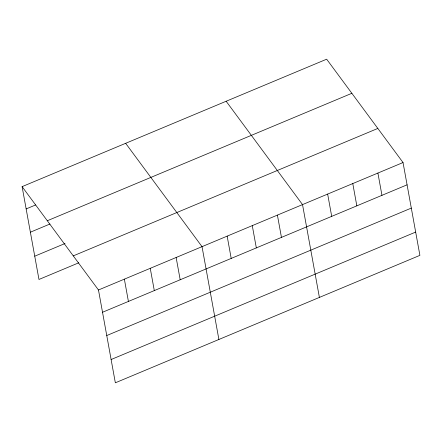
<?xml version="1.0" encoding="UTF-8"?>
<svg xmlns="http://www.w3.org/2000/svg" width="442" height="442" viewBox="0 0 442 442"><rect width="100%" height="100%" fill="white"/><g stroke="black" fill="none" stroke-linecap="round" stroke-linejoin="round"><path stroke-width="0.66" d="M22.1 186.64L326.655 59.195L403.032 162.54L419.9 255.36L115.345 382.805L98.478 289.985L22.1 186.64L38.968 279.46L78.748 262.813M26.15 208.922L35.62 204.961M47.305 220.746L351.86 93.301M30.382 232.199L49.952 224.011M34.736 256.183L65.046 243.503M73.273 255.879L377.827 128.434M98.478 289.985L403.032 162.54M102.527 312.262L407.082 184.822M106.76 335.539L411.309 208.099M111.119 359.523L415.668 232.083M226.149 101.251L302.527 204.596L319.395 297.416M125.65 143.307L202.027 246.653L218.895 339.473M377.904 173.054L381.954 195.336M352.782 183.568L356.832 205.85M327.655 194.082L331.704 216.365M277.405 215.11L281.455 237.393M252.277 225.624L256.327 247.907M227.155 236.138L231.199 258.421M176.137 257.487L180.187 279.764M150.252 268.316L154.302 290.598M124.368 279.151L128.412 301.433"/></g></svg>
